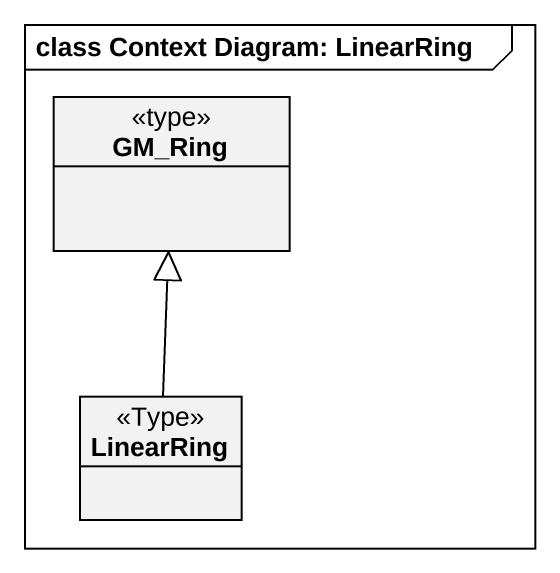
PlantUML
@startuml
mainframe class Context Diagram: LinearRing
hide circle
hide empty members
class GM_Ring <<type>>
class LinearRing <<Type>>
LinearRing -up-|> GM_Ring
@enduml
